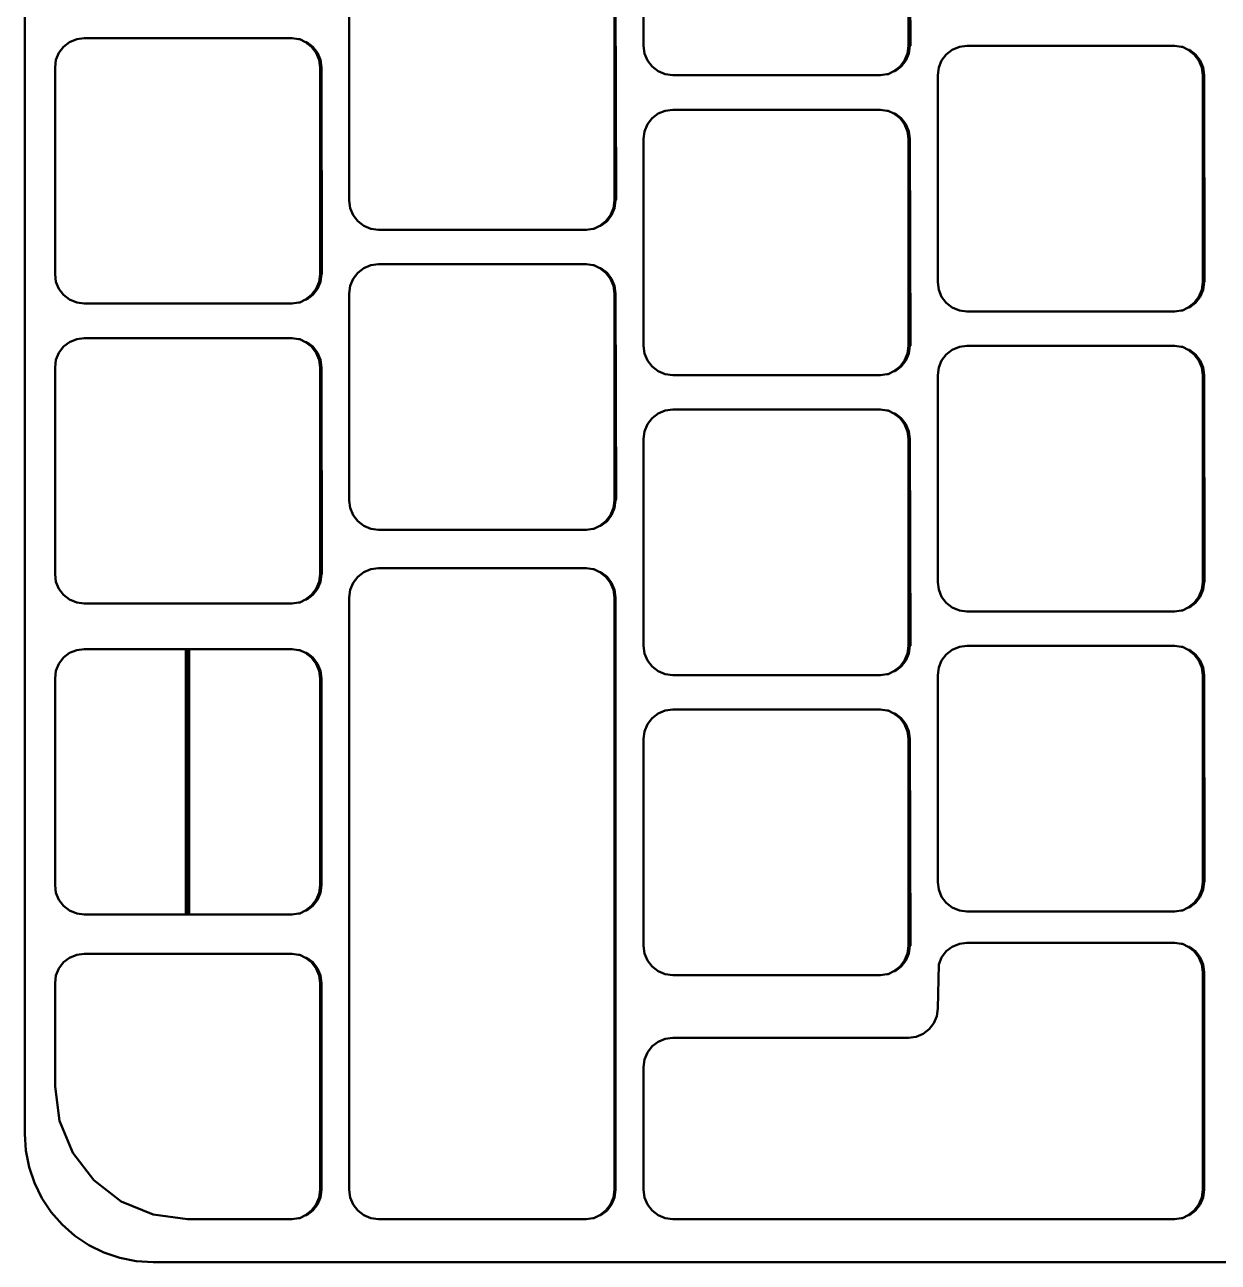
# Model space of a CAD drawing. Header units: millimetres. Extents: x 0 to 460473, y -68369 to 85219.
# Drawn here: x 232763.2 to 232839.2, y -36979.5 to -36900.7 of the extents above; entities that cross this region are included whole.
import ezdxf

# ---------------------------------------------------------------- set-up
doc = ezdxf.new("R2010")
doc.units = ezdxf.units.MM
doc.header["$LTSCALE"] = 50
doc.layers.add('fur', color=6, linetype='Continuous')

msp = doc.modelspace()

# ---------------------------------------------------------------- linework, layer by layer
at = {"layer": 'fur', "color": 40, "lineweight": 50, "true_color": 0xf8d731}
for p, q in [((232763.24993513, -36971.36257568), (232763.24993513, -36706.81321641)), ((232802.64263826, -36902.08866336), (232802.64263826, -36888.91690416)), ((232819.52246198, -36888.91690416), (232819.52246198, -36902.08866336)), ((232819.60062161, -36888.91690416), (232819.63481645, -36902.01381241)), ((232783.90926174, -36911.93132023), (232783.90926174, -36898.75956102)), ((232800.78908546, -36898.75956102), (232800.78908546, -36911.93132023)), ((232800.86724509, -36898.75956102), (232800.90143993, -36911.74974025)), ((232767.03778012, -36901.59544062), (232766.55588626, -36901.65895899)), ((232780.27197368, -36901.59544062), (232767.03778012, -36901.59544062)), ((232780.27197368, -36901.59544062), (232780.67570791, -36901.65895899)), ((232765.72122161, -36902.14142885), (232765.42533184, -36902.52750082)), ((232766.10683267, -36901.8451854), (232765.72122161, -36902.14142885)), ((232766.55588626, -36901.65895899), (232766.10683267, -36901.8451854)), ((232780.67570791, -36901.65895899), (232780.75386754, -36901.65895899)), ((232780.75386754, -36901.65895899), (232781.1247615, -36901.8451854)), ((232781.1247615, -36901.8451854), (232781.51037256, -36902.14142885)), ((232781.1247615, -36901.8451854), (232781.20292113, -36901.8451854)), ((232781.20292113, -36901.8451854), (232781.58853219, -36902.14142885)), ((232781.51037256, -36902.14142885), (232781.80626233, -36902.52750082)), ((232781.58853219, -36902.14142885), (232781.88442196, -36902.52750082)), ((232802.70608079, -36902.57113322), (232802.64263826, -36902.08866336)), ((232819.52246198, -36902.08866336), (232819.45901945, -36902.57113322)), ((232819.60062161, -36902.08866336), (232819.53717908, -36902.57113322)), ((232819.63481645, -36902.01381241), (232819.60062161, -36902.08866336)), ((232819.63481645, -36902.01381241), (232819.63481645, -36902.08421818)), ((232822.30696222, -36902.3451854), (232821.92135116, -36902.64142885)), ((232822.75601581, -36902.15895899), (232822.30696222, -36902.3451854)), ((232823.23790967, -36902.09544062), (232822.75601581, -36902.15895899)), ((232823.23790967, -36902.09544062), (232836.47210323, -36902.09544062)), ((232836.47210323, -36902.09544062), (232836.87583746, -36902.15895899)), ((232836.87583746, -36902.15895899), (232836.95399709, -36902.15895899)), ((232836.95399709, -36902.15895899), (232837.32489105, -36902.3451854)), ((232837.32489105, -36902.3451854), (232837.71050211, -36902.64142885)), ((232837.32489105, -36902.3451854), (232837.40305068, -36902.3451854)), ((232837.40305068, -36902.3451854), (232837.78866174, -36902.64142885)), ((232765.23932775, -36902.97709116), (232765.17588522, -36903.45956102)), ((232765.42533184, -36902.52750082), (232765.23932775, -36902.97709116)), ((232781.80626233, -36902.52750082), (232781.99226641, -36902.97709116)), ((232781.88442196, -36902.52750082), (232782.07042605, -36902.97709116)), ((232781.99226641, -36902.97709116), (232782.05570894, -36903.45956102)), ((232782.07042605, -36902.97709116), (232782.13386858, -36903.45956102)), ((232802.89208487, -36903.02072356), (232802.70608079, -36902.57113322)), ((232803.18797464, -36903.40679554), (232802.89208487, -36903.02072356)), ((232819.27301536, -36903.02072356), (232818.97712559, -36903.40679554)), ((232819.35117499, -36903.02072356), (232819.05528522, -36903.40679554)), ((232819.45901945, -36902.57113322), (232819.27301536, -36903.02072356)), ((232819.53717908, -36902.57113322), (232819.35117499, -36903.02072356)), ((232821.62546139, -36903.02750082), (232821.4394573, -36903.47709116)), ((232821.92135116, -36902.64142885), (232821.62546139, -36903.02750082)), ((232837.71050211, -36902.64142885), (232838.00639188, -36903.02750082)), ((232837.78866174, -36902.64142885), (232838.08455151, -36903.02750082)), ((232838.00639188, -36903.02750082), (232838.19239596, -36903.47709116)), ((232838.08455151, -36903.02750082), (232838.2705556, -36903.47709116)), ((232765.17588522, -36916.63132023), (232765.17588522, -36903.45956102)), ((232782.05570894, -36903.45956102), (232782.05570894, -36916.63132023)), ((232782.13386858, -36903.45956102), (232782.16806341, -36916.54461337)), ((232803.5735857, -36903.70303898), (232803.18797464, -36903.40679554)), ((232804.02263929, -36903.8892654), (232803.5735857, -36903.70303898)), ((232804.50453315, -36903.95278376), (232804.02263929, -36903.8892654)), ((232817.73872672, -36903.95278376), (232804.50453315, -36903.95278376)), ((232818.14246094, -36903.8892654), (232817.73872672, -36903.95278376)), ((232818.22062057, -36903.8892654), (232818.14246094, -36903.8892654)), ((232818.59151453, -36903.70303898), (232818.22062057, -36903.8892654)), ((232818.97712559, -36903.40679554), (232818.59151453, -36903.70303898)), ((232818.66967416, -36903.70303898), (232818.59151453, -36903.70303898)), ((232819.05528522, -36903.40679554), (232818.66967416, -36903.70303898)), ((232821.4394573, -36903.47709116), (232821.37601477, -36903.95956102)), ((232821.37601477, -36917.13132023), (232821.37601477, -36903.95956102)), ((232838.19239596, -36903.47709116), (232838.25583849, -36903.95956102)), ((232838.25583849, -36903.95956102), (232838.25583849, -36917.13132023)), ((232838.2705556, -36903.47709116), (232838.33399813, -36903.95956102)), ((232838.33399813, -36903.95956102), (232838.36819296, -36916.95975133)), ((232804.02263929, -36906.21630212), (232803.5735857, -36906.40252854)), ((232804.50453315, -36906.15278376), (232804.02263929, -36906.21630212)), ((232817.73872672, -36906.15278376), (232804.50453315, -36906.15278376)), ((232817.73872672, -36906.15278376), (232818.14246094, -36906.21630212)), ((232818.14246094, -36906.21630212), (232818.22062057, -36906.21630212)), ((232818.22062057, -36906.21630212), (232818.59151453, -36906.40252854)), ((232802.89208487, -36907.08484396), (232802.70608079, -36907.5344343)), ((232803.18797464, -36906.69877198), (232802.89208487, -36907.08484396)), ((232803.5735857, -36906.40252854), (232803.18797464, -36906.69877198)), ((232818.59151453, -36906.40252854), (232818.97712559, -36906.69877198)), ((232818.59151453, -36906.40252854), (232818.66967416, -36906.40252854)), ((232818.66967416, -36906.40252854), (232819.05528522, -36906.69877198)), ((232818.97712559, -36906.69877198), (232819.27301536, -36907.08484396)), ((232819.05528522, -36906.69877198), (232819.35117499, -36907.08484396)), ((232819.27301536, -36907.08484396), (232819.45901945, -36907.5344343)), ((232819.35117499, -36907.08484396), (232819.53717908, -36907.5344343)), ((232802.70608079, -36907.5344343), (232802.64263826, -36908.01690416)), ((232819.45901945, -36907.5344343), (232819.52246198, -36908.01690416)), ((232819.53717908, -36907.5344343), (232819.60062161, -36908.01690416)), ((232802.64263826, -36921.18866336), (232802.64263826, -36908.01690416)), ((232819.52246198, -36908.01690416), (232819.52246198, -36921.18866336)), ((232819.60062161, -36908.01690416), (232819.63481645, -36921.11381241)), ((232800.90143993, -36911.85910603), (232800.86724509, -36911.93132023)), ((232800.90143993, -36911.74974025), (232800.90143993, -36911.85910603)), ((232783.97270427, -36912.41379009), (232783.90926174, -36911.93132023)), ((232784.15870836, -36912.86338042), (232783.97270427, -36912.41379009)), ((232800.72564293, -36912.41379009), (232800.53963884, -36912.86338042)), ((232800.80380256, -36912.41379009), (232800.61779848, -36912.86338042)), ((232800.78908546, -36911.93132023), (232800.72564293, -36912.41379009)), ((232800.86724509, -36911.93132023), (232800.80380256, -36912.41379009)), ((232784.45459813, -36913.2494524), (232784.15870836, -36912.86338042)), ((232784.84020919, -36913.54569585), (232784.45459813, -36913.2494524)), ((232800.24374907, -36913.2494524), (232799.85813801, -36913.54569585)), ((232800.3219087, -36913.2494524), (232799.93629765, -36913.54569585)), ((232800.53963884, -36912.86338042), (232800.24374907, -36913.2494524)), ((232800.61779848, -36912.86338042), (232800.3219087, -36913.2494524)), ((232785.28926277, -36913.73192226), (232784.84020919, -36913.54569585)), ((232785.77115663, -36913.79544062), (232785.28926277, -36913.73192226)), ((232785.77115663, -36913.79544062), (232799.0053502, -36913.79544062)), ((232799.40908443, -36913.73192226), (232799.0053502, -36913.79544062)), ((232799.48724406, -36913.73192226), (232799.40908443, -36913.73192226)), ((232799.85813801, -36913.54569585), (232799.48724406, -36913.73192226)), ((232799.93629765, -36913.54569585), (232799.85813801, -36913.54569585)), ((232782.16806341, -36916.54461337), (232782.13386858, -36916.63132023)), ((232782.16806341, -36916.54461337), (232782.16806341, -36916.63003887)), ((232784.45459813, -36916.54142885), (232784.15870836, -36916.92750082)), ((232784.84020919, -36916.2451854), (232784.45459813, -36916.54142885)), ((232785.28926277, -36916.05895899), (232784.84020919, -36916.2451854)), ((232785.77115663, -36915.99544062), (232785.28926277, -36916.05895899)), ((232785.77115663, -36915.99544062), (232799.0053502, -36915.99544062)), ((232799.0053502, -36915.99544062), (232799.40908443, -36916.05895899)), ((232799.40908443, -36916.05895899), (232799.48724406, -36916.05895899)), ((232799.48724406, -36916.05895899), (232799.85813801, -36916.2451854)), ((232799.85813801, -36916.2451854), (232800.24374907, -36916.54142885)), ((232799.85813801, -36916.2451854), (232799.93629765, -36916.2451854)), ((232799.93629765, -36916.2451854), (232800.3219087, -36916.54142885)), ((232800.24374907, -36916.54142885), (232800.53963884, -36916.92750082)), ((232800.3219087, -36916.54142885), (232800.61779848, -36916.92750082)), ((232765.23932775, -36917.11379009), (232765.17588522, -36916.63132023)), ((232765.42533184, -36917.56338042), (232765.23932775, -36917.11379009)), ((232781.99226641, -36917.11379009), (232781.80626233, -36917.56338042)), ((232782.07042605, -36917.11379009), (232781.88442196, -36917.56338042)), ((232782.05570894, -36916.63132023), (232781.99226641, -36917.11379009)), ((232782.13386858, -36916.63132023), (232782.07042605, -36917.11379009)), ((232783.97270427, -36917.37709116), (232783.90926174, -36917.85956102)), ((232784.15870836, -36916.92750082), (232783.97270427, -36917.37709116)), ((232800.53963884, -36916.92750082), (232800.72564293, -36917.37709116)), ((232800.61779848, -36916.92750082), (232800.80380256, -36917.37709116)), ((232800.72564293, -36917.37709116), (232800.78908546, -36917.85956102)), ((232800.80380256, -36917.37709116), (232800.86724509, -36917.85956102)), ((232821.4394573, -36917.61379009), (232821.37601477, -36917.13132023)), ((232838.25583849, -36917.13132023), (232838.19239596, -36917.61379009)), ((232838.33399813, -36917.13132023), (232838.2705556, -36917.61379009)), ((232838.36819296, -36917.06911711), (232838.33399813, -36917.13132023)), ((232838.36819296, -36916.95975133), (232838.36819296, -36917.06911711)), ((232765.72122161, -36917.9494524), (232765.42533184, -36917.56338042)), ((232766.10683267, -36918.24569585), (232765.72122161, -36917.9494524)), ((232781.51037256, -36917.9494524), (232781.1247615, -36918.24569585)), ((232781.58853219, -36917.9494524), (232781.20292113, -36918.24569585)), ((232781.80626233, -36917.56338042), (232781.51037256, -36917.9494524)), ((232781.88442196, -36917.56338042), (232781.58853219, -36917.9494524)), ((232783.90926174, -36931.03132023), (232783.90926174, -36917.85956102)), ((232800.78908546, -36917.85956102), (232800.78908546, -36931.03132023)), ((232800.86724509, -36917.85956102), (232800.90143993, -36930.84974025)), ((232821.62546139, -36918.06338042), (232821.4394573, -36917.61379009)), ((232821.92135116, -36918.4494524), (232821.62546139, -36918.06338042)), ((232838.00639188, -36918.06338042), (232837.71050211, -36918.4494524)), ((232838.08455151, -36918.06338042), (232837.78866174, -36918.4494524)), ((232838.19239596, -36917.61379009), (232838.00639188, -36918.06338042)), ((232838.2705556, -36917.61379009), (232838.08455151, -36918.06338042)), ((232766.55588626, -36918.43192226), (232766.10683267, -36918.24569585)), ((232767.03778012, -36918.49544062), (232766.55588626, -36918.43192226)), ((232780.27197368, -36918.49544062), (232767.03778012, -36918.49544062)), ((232780.67570791, -36918.43192226), (232780.27197368, -36918.49544062)), ((232780.75386754, -36918.43192226), (232780.67570791, -36918.43192226)), ((232781.1247615, -36918.24569585), (232780.75386754, -36918.43192226)), ((232781.20292113, -36918.24569585), (232781.1247615, -36918.24569585)), ((232822.30696222, -36918.74569585), (232821.92135116, -36918.4494524)), ((232822.75601581, -36918.93192226), (232822.30696222, -36918.74569585)), ((232823.23790967, -36918.99544062), (232822.75601581, -36918.93192226)), ((232836.87583746, -36918.93192226), (232836.47210323, -36918.99544062)), ((232836.95399709, -36918.93192226), (232836.87583746, -36918.93192226)), ((232837.32489105, -36918.74569585), (232836.95399709, -36918.93192226)), ((232837.71050211, -36918.4494524), (232837.32489105, -36918.74569585)), ((232837.40305068, -36918.74569585), (232837.32489105, -36918.74569585)), ((232837.78866174, -36918.4494524), (232837.40305068, -36918.74569585)), ((232823.23790967, -36918.99544062), (232836.47210323, -36918.99544062)), ((232765.72122161, -36921.24142885), (232765.42533184, -36921.62750082)), ((232766.10683267, -36920.9451854), (232765.72122161, -36921.24142885)), ((232766.55588626, -36920.75895899), (232766.10683267, -36920.9451854)), ((232767.03778012, -36920.69544062), (232766.55588626, -36920.75895899)), ((232767.03778012, -36920.69544062), (232780.27197368, -36920.69544062)), ((232780.27197368, -36920.69544062), (232780.67570791, -36920.75895899)), ((232780.67570791, -36920.75895899), (232780.75386754, -36920.75895899)), ((232780.75386754, -36920.75895899), (232781.1247615, -36920.9451854)), ((232781.1247615, -36920.9451854), (232781.51037256, -36921.24142885)), ((232781.1247615, -36920.9451854), (232781.20292113, -36920.9451854)), ((232781.20292113, -36920.9451854), (232781.58853219, -36921.24142885)), ((232781.51037256, -36921.24142885), (232781.80626233, -36921.62750082)), ((232781.58853219, -36921.24142885), (232781.88442196, -36921.62750082)), ((232802.70608079, -36921.67113322), (232802.64263826, -36921.18866336)), ((232819.52246198, -36921.18866336), (232819.45901945, -36921.67113322)), ((232819.60062161, -36921.18866336), (232819.53717908, -36921.67113322)), ((232819.63481645, -36921.11381241), (232819.60062161, -36921.18866336)), ((232819.63481645, -36921.11381241), (232819.63481645, -36921.18421818)), ((232822.75601581, -36921.25895899), (232822.30696222, -36921.4451854)), ((232823.23790967, -36921.19544062), (232822.75601581, -36921.25895899)), ((232823.23790967, -36921.19544062), (232836.47210323, -36921.19544062)), ((232836.47210323, -36921.19544062), (232836.87583746, -36921.25895899)), ((232836.87583746, -36921.25895899), (232836.95399709, -36921.25895899)), ((232836.95399709, -36921.25895899), (232837.32489105, -36921.4451854)), ((232765.23932775, -36922.07709116), (232765.17588522, -36922.55956102)), ((232765.42533184, -36921.62750082), (232765.23932775, -36922.07709116)), ((232781.80626233, -36921.62750082), (232781.99226641, -36922.07709116)), ((232781.88442196, -36921.62750082), (232782.07042605, -36922.07709116)), ((232781.99226641, -36922.07709116), (232782.05570894, -36922.55956102)), ((232782.07042605, -36922.07709116), (232782.13386858, -36922.55956102)), ((232802.89208487, -36922.12072356), (232802.70608079, -36921.67113322)), ((232803.18797464, -36922.50679554), (232802.89208487, -36922.12072356)), ((232819.27301536, -36922.12072356), (232818.97712559, -36922.50679554)), ((232819.35117499, -36922.12072356), (232819.05528522, -36922.50679554)), ((232819.45901945, -36921.67113322), (232819.27301536, -36922.12072356)), ((232819.53717908, -36921.67113322), (232819.35117499, -36922.12072356)), ((232821.62546139, -36922.12750082), (232821.4394573, -36922.57709116)), ((232821.92135116, -36921.74142885), (232821.62546139, -36922.12750082)), ((232822.30696222, -36921.4451854), (232821.92135116, -36921.74142885)), ((232837.32489105, -36921.4451854), (232837.71050211, -36921.74142885)), ((232837.32489105, -36921.4451854), (232837.40305068, -36921.4451854)), ((232837.40305068, -36921.4451854), (232837.78866174, -36921.74142885)), ((232837.71050211, -36921.74142885), (232838.00639188, -36922.12750082)), ((232837.78866174, -36921.74142885), (232838.08455151, -36922.12750082)), ((232838.00639188, -36922.12750082), (232838.19239596, -36922.57709116)), ((232838.08455151, -36922.12750082), (232838.2705556, -36922.57709116)), ((232765.17588522, -36935.73132023), (232765.17588522, -36922.55956102)), ((232782.05570894, -36922.55956102), (232782.05570894, -36935.73132023)), ((232782.13386858, -36922.55956102), (232782.16806341, -36935.64461337)), ((232803.5735857, -36922.80303898), (232803.18797464, -36922.50679554)), ((232804.02263929, -36922.9892654), (232803.5735857, -36922.80303898)), ((232818.59151453, -36922.80303898), (232818.22062057, -36922.9892654)), ((232818.97712559, -36922.50679554), (232818.59151453, -36922.80303898)), ((232818.66967416, -36922.80303898), (232818.59151453, -36922.80303898)), ((232819.05528522, -36922.50679554), (232818.66967416, -36922.80303898)), ((232821.4394573, -36922.57709116), (232821.37601477, -36923.05956102)), ((232838.19239596, -36922.57709116), (232838.25583849, -36923.05956102)), ((232838.2705556, -36922.57709116), (232838.33399813, -36923.05956102)), ((232804.50453315, -36923.05278376), (232804.02263929, -36922.9892654)), ((232817.73872672, -36923.05278376), (232804.50453315, -36923.05278376)), ((232818.14246094, -36922.9892654), (232817.73872672, -36923.05278376)), ((232818.22062057, -36922.9892654), (232818.14246094, -36922.9892654)), ((232821.37601477, -36936.23132023), (232821.37601477, -36923.05956102)), ((232838.25583849, -36923.05956102), (232838.25583849, -36936.23132023)), ((232838.33399813, -36923.05956102), (232838.36819296, -36936.05975133)), ((232804.50453315, -36925.25278376), (232804.02263929, -36925.31630212)), ((232804.50453315, -36925.25278376), (232817.73872672, -36925.25278376)), ((232817.73872672, -36925.25278376), (232818.14246094, -36925.31630212)), ((232803.18797464, -36925.79877198), (232802.89208487, -36926.18484396)), ((232803.5735857, -36925.50252854), (232803.18797464, -36925.79877198)), ((232804.02263929, -36925.31630212), (232803.5735857, -36925.50252854)), ((232818.14246094, -36925.31630212), (232818.22062057, -36925.31630212)), ((232818.22062057, -36925.31630212), (232818.59151453, -36925.50252854)), ((232818.59151453, -36925.50252854), (232818.97712559, -36925.79877198)), ((232818.59151453, -36925.50252854), (232818.66967416, -36925.50252854)), ((232818.66967416, -36925.50252854), (232819.05528522, -36925.79877198)), ((232818.97712559, -36925.79877198), (232819.27301536, -36926.18484396)), ((232819.05528522, -36925.79877198), (232819.35117499, -36926.18484396)), ((232802.70608079, -36926.6344343), (232802.64263826, -36927.11690416)), ((232802.89208487, -36926.18484396), (232802.70608079, -36926.6344343)), ((232819.27301536, -36926.18484396), (232819.45901945, -36926.6344343)), ((232819.35117499, -36926.18484396), (232819.53717908, -36926.6344343)), ((232819.45901945, -36926.6344343), (232819.52246198, -36927.11690416)), ((232819.53717908, -36926.6344343), (232819.60062161, -36927.11690416)), ((232802.64263826, -36940.28866336), (232802.64263826, -36927.11690416)), ((232819.52246198, -36927.11690416), (232819.52246198, -36940.28866336)), ((232819.60062161, -36927.11690416), (232819.63481645, -36940.21381241)), ((232783.97270427, -36931.51379009), (232783.90926174, -36931.03132023)), ((232784.15870836, -36931.96338042), (232783.97270427, -36931.51379009)), ((232800.72564293, -36931.51379009), (232800.53963884, -36931.96338042)), ((232800.80380256, -36931.51379009), (232800.61779848, -36931.96338042)), ((232800.78908546, -36931.03132023), (232800.72564293, -36931.51379009)), ((232800.86724509, -36931.03132023), (232800.80380256, -36931.51379009)), ((232800.90143993, -36930.95910603), (232800.86724509, -36931.03132023)), ((232800.90143993, -36930.84974025), (232800.90143993, -36930.95910603)), ((232784.45459813, -36932.3494524), (232784.15870836, -36931.96338042)), ((232784.84020919, -36932.64569585), (232784.45459813, -36932.3494524)), ((232800.24374907, -36932.3494524), (232799.85813801, -36932.64569585)), ((232800.3219087, -36932.3494524), (232799.93629765, -36932.64569585)), ((232800.53963884, -36931.96338042), (232800.24374907, -36932.3494524)), ((232800.61779848, -36931.96338042), (232800.3219087, -36932.3494524)), ((232785.28926277, -36932.83192226), (232784.84020919, -36932.64569585)), ((232785.77115663, -36932.89544062), (232785.28926277, -36932.83192226)), ((232799.0053502, -36932.89544062), (232785.77115663, -36932.89544062)), ((232799.40908443, -36932.83192226), (232799.0053502, -36932.89544062)), ((232799.48724406, -36932.83192226), (232799.40908443, -36932.83192226)), ((232799.85813801, -36932.64569585), (232799.48724406, -36932.83192226)), ((232799.93629765, -36932.64569585), (232799.85813801, -36932.64569585)), ((232785.28926277, -36935.4055992), (232784.84020919, -36935.59182562)), ((232785.77115663, -36935.34208084), (232785.28926277, -36935.4055992)), ((232785.77115663, -36935.34208084), (232799.0053502, -36935.34208084)), ((232799.0053502, -36935.34208084), (232799.40908443, -36935.4055992)), ((232799.40908443, -36935.4055992), (232799.48724406, -36935.4055992)), ((232799.48724406, -36935.4055992), (232799.85813801, -36935.59182562)), ((232765.23932775, -36936.21379009), (232765.17588522, -36935.73132023)), ((232765.42533184, -36936.66338042), (232765.23932775, -36936.21379009)), ((232781.99226641, -36936.21379009), (232781.80626233, -36936.66338042)), ((232782.07042605, -36936.21379009), (232781.88442196, -36936.66338042)), ((232782.05570894, -36935.73132023), (232781.99226641, -36936.21379009)), ((232782.13386858, -36935.73132023), (232782.07042605, -36936.21379009)), ((232782.16806341, -36935.64461337), (232782.13386858, -36935.73132023)), ((232782.16806341, -36935.64461337), (232782.16806341, -36935.72960717)), ((232784.15870836, -36936.27414104), (232783.97270427, -36936.72373138)), ((232784.45459813, -36935.88806906), (232784.15870836, -36936.27414104)), ((232784.84020919, -36935.59182562), (232784.45459813, -36935.88806906)), ((232799.85813801, -36935.59182562), (232800.24374907, -36935.88806906)), ((232799.85813801, -36935.59182562), (232799.93629765, -36935.59182562)), ((232799.93629765, -36935.59182562), (232800.3219087, -36935.88806906)), ((232800.24374907, -36935.88806906), (232800.53963884, -36936.27414104)), ((232800.3219087, -36935.88806906), (232800.61779848, -36936.27414104)), ((232800.53963884, -36936.27414104), (232800.72564293, -36936.72373138)), ((232800.61779848, -36936.27414104), (232800.80380256, -36936.72373138)), ((232821.4394573, -36936.71379009), (232821.37601477, -36936.23132023)), ((232838.25583849, -36936.23132023), (232838.19239596, -36936.71379009)), ((232838.33399813, -36936.23132023), (232838.2705556, -36936.71379009)), ((232838.36819296, -36936.16911711), (232838.33399813, -36936.23132023)), ((232838.36819296, -36936.05975133), (232838.36819296, -36936.16911711)), ((232765.72122161, -36937.0494524), (232765.42533184, -36936.66338042)), ((232766.10683267, -36937.34569585), (232765.72122161, -36937.0494524)), ((232781.51037256, -36937.0494524), (232781.1247615, -36937.34569585)), ((232781.58853219, -36937.0494524), (232781.20292113, -36937.34569585)), ((232781.80626233, -36936.66338042), (232781.51037256, -36937.0494524)), ((232781.88442196, -36936.66338042), (232781.58853219, -36937.0494524)), ((232783.97270427, -36936.72373138), (232783.90926174, -36937.20620124)), ((232800.72564293, -36936.72373138), (232800.78908546, -36937.20620124)), ((232800.80380256, -36936.72373138), (232800.86724509, -36937.20620124)), ((232821.62546139, -36937.16338042), (232821.4394573, -36936.71379009)), ((232838.19239596, -36936.71379009), (232838.00639188, -36937.16338042)), ((232838.2705556, -36936.71379009), (232838.08455151, -36937.16338042)), ((232766.55588626, -36937.53192226), (232766.10683267, -36937.34569585)), ((232767.03778012, -36937.59544062), (232766.55588626, -36937.53192226)), ((232780.27197368, -36937.59544062), (232767.03778012, -36937.59544062)), ((232780.67570791, -36937.53192226), (232780.27197368, -36937.59544062)), ((232780.75386754, -36937.53192226), (232780.67570791, -36937.53192226)), ((232781.1247615, -36937.34569585), (232780.75386754, -36937.53192226)), ((232781.20292113, -36937.34569585), (232781.1247615, -36937.34569585)), ((232783.90926174, -36974.93132023), (232783.90926174, -36937.20620124)), ((232800.78908546, -36937.20620124), (232800.78908546, -36974.93132023)), ((232800.86724509, -36937.20620124), (232800.86724509, -36974.93132023)), ((232821.92135116, -36937.5494524), (232821.62546139, -36937.16338042)), ((232822.30696222, -36937.84569585), (232821.92135116, -36937.5494524)), ((232822.75601581, -36938.03192226), (232822.30696222, -36937.84569585)), ((232837.32489105, -36937.84569585), (232836.95399709, -36938.03192226)), ((232837.71050211, -36937.5494524), (232837.32489105, -36937.84569585)), ((232837.40305068, -36937.84569585), (232837.32489105, -36937.84569585)), ((232837.78866174, -36937.5494524), (232837.40305068, -36937.84569585)), ((232838.00639188, -36937.16338042), (232837.71050211, -36937.5494524)), ((232838.08455151, -36937.16338042), (232837.78866174, -36937.5494524)), ((232823.23790967, -36938.09544062), (232822.75601581, -36938.03192226)), ((232836.47210323, -36938.09544062), (232823.23790967, -36938.09544062)), ((232836.87583746, -36938.03192226), (232836.47210323, -36938.09544062)), ((232836.95399709, -36938.03192226), (232836.87583746, -36938.03192226)), ((232819.63481645, -36940.21381241), (232819.60062161, -36940.28866336)), ((232819.63481645, -36940.21381241), (232819.63481645, -36940.28421818)), ((232765.72122161, -36941.04142885), (232765.42533184, -36941.42750082)), ((232766.10683267, -36940.7451854), (232765.72122161, -36941.04142885)), ((232766.55588626, -36940.55895899), (232766.10683267, -36940.7451854)), ((232767.03778012, -36940.49544062), (232766.55588626, -36940.55895899)), ((232767.03778012, -36940.49544062), (232773.51591647, -36940.49544062)), ((232773.51591647, -36957.39544062), (232773.51591647, -36940.49544062)), ((232773.51591647, -36940.49544062), (232773.62827094, -36940.49544062)), ((232773.62827094, -36940.49544062), (232773.7156777, -36940.49544062)), ((232773.62827094, -36957.39544062), (232773.62827094, -36940.49544062)), ((232773.7156777, -36957.39544062), (232773.7156777, -36940.49544062)), ((232773.7156777, -36940.49544062), (232780.27197368, -36940.49544062)), ((232780.27197368, -36940.49544062), (232780.67570791, -36940.55895899)), ((232780.67570791, -36940.55895899), (232780.75386754, -36940.55895899)), ((232780.75386754, -36940.55895899), (232781.1247615, -36940.7451854)), ((232781.1247615, -36940.7451854), (232781.51037256, -36941.04142885)), ((232781.1247615, -36940.7451854), (232781.20292113, -36940.7451854)), ((232781.20292113, -36940.7451854), (232781.58853219, -36941.04142885)), ((232781.51037256, -36941.04142885), (232781.80626233, -36941.42750082)), ((232781.58853219, -36941.04142885), (232781.88442196, -36941.42750082)), ((232802.70608079, -36940.77113322), (232802.64263826, -36940.28866336)), ((232802.89208487, -36941.22072356), (232802.70608079, -36940.77113322)), ((232819.45901945, -36940.77113322), (232819.27301536, -36941.22072356)), ((232819.53717908, -36940.77113322), (232819.35117499, -36941.22072356)), ((232819.52246198, -36940.28866336), (232819.45901945, -36940.77113322)), ((232819.60062161, -36940.28866336), (232819.53717908, -36940.77113322)), ((232821.92135116, -36940.84142885), (232821.62546139, -36941.22750082)), ((232822.30696222, -36940.5451854), (232821.92135116, -36940.84142885)), ((232822.75601581, -36940.35895899), (232822.30696222, -36940.5451854)), ((232823.23790967, -36940.29544062), (232822.75601581, -36940.35895899)), ((232823.23790967, -36940.29544062), (232836.47210323, -36940.29544062)), ((232836.47210323, -36940.29544062), (232836.87583746, -36940.35895899)), ((232836.87583746, -36940.35895899), (232836.95399709, -36940.35895899)), ((232836.95399709, -36940.35895899), (232837.32489105, -36940.5451854)), ((232837.32489105, -36940.5451854), (232837.71050211, -36940.84142885)), ((232837.32489105, -36940.5451854), (232837.40305068, -36940.5451854)), ((232837.40305068, -36940.5451854), (232837.78866174, -36940.84142885)), ((232837.71050211, -36940.84142885), (232838.00639188, -36941.22750082)), ((232837.78866174, -36940.84142885), (232838.08455151, -36941.22750082)), ((232765.42533184, -36941.42750082), (232765.23932775, -36941.87709116)), ((232781.80626233, -36941.42750082), (232781.99226641, -36941.87709116)), ((232781.88442196, -36941.42750082), (232782.07042605, -36941.87709116)), ((232803.18797464, -36941.60679554), (232802.89208487, -36941.22072356)), ((232803.5735857, -36941.90303898), (232803.18797464, -36941.60679554)), ((232818.97712559, -36941.60679554), (232818.59151453, -36941.90303898)), ((232819.05528522, -36941.60679554), (232818.66967416, -36941.90303898)), ((232819.27301536, -36941.22072356), (232818.97712559, -36941.60679554)), ((232819.35117499, -36941.22072356), (232819.05528522, -36941.60679554)), ((232821.4394573, -36941.67709116), (232821.37601477, -36942.15956102)), ((232821.62546139, -36941.22750082), (232821.4394573, -36941.67709116)), ((232838.00639188, -36941.22750082), (232838.19239596, -36941.67709116)), ((232838.08455151, -36941.22750082), (232838.2705556, -36941.67709116)), ((232838.19239596, -36941.67709116), (232838.25583849, -36942.15956102)), ((232838.2705556, -36941.67709116), (232838.33399813, -36942.15956102)), ((232765.23932775, -36941.87709116), (232765.17588522, -36942.35956102)), ((232765.17588522, -36955.53132023), (232765.17588522, -36942.35956102)), ((232781.99226641, -36941.87709116), (232782.05570894, -36942.35956102)), ((232782.05570894, -36942.35956102), (232782.05570894, -36955.53132023)), ((232782.07042605, -36941.87709116), (232782.13386858, -36942.35956102)), ((232782.13386858, -36942.35956102), (232782.13386858, -36955.53132023)), ((232804.02263929, -36942.0892654), (232803.5735857, -36941.90303898)), ((232804.50453315, -36942.15278376), (232804.02263929, -36942.0892654)), ((232804.50453315, -36942.15278376), (232817.73872672, -36942.15278376)), ((232818.14246094, -36942.0892654), (232817.73872672, -36942.15278376)), ((232818.22062057, -36942.0892654), (232818.14246094, -36942.0892654)), ((232818.59151453, -36941.90303898), (232818.22062057, -36942.0892654)), ((232818.66967416, -36941.90303898), (232818.59151453, -36941.90303898)), ((232821.37601477, -36955.33132023), (232821.37601477, -36942.15956102)), ((232838.25583849, -36942.15956102), (232838.25583849, -36955.33132023)), ((232838.33399813, -36942.15956102), (232838.36819296, -36955.15975133)), ((232803.18797464, -36944.89877198), (232802.89208487, -36945.28484396)), ((232803.5735857, -36944.60252854), (232803.18797464, -36944.89877198)), ((232804.02263929, -36944.41630212), (232803.5735857, -36944.60252854)), ((232804.50453315, -36944.35278376), (232804.02263929, -36944.41630212)), ((232804.50453315, -36944.35278376), (232817.73872672, -36944.35278376)), ((232817.73872672, -36944.35278376), (232818.14246094, -36944.41630212)), ((232818.14246094, -36944.41630212), (232818.22062057, -36944.41630212)), ((232818.22062057, -36944.41630212), (232818.59151453, -36944.60252854)), ((232818.59151453, -36944.60252854), (232818.97712559, -36944.89877198)), ((232818.59151453, -36944.60252854), (232818.66967416, -36944.60252854)), ((232818.66967416, -36944.60252854), (232819.05528522, -36944.89877198)), ((232818.97712559, -36944.89877198), (232819.27301536, -36945.28484396)), ((232819.05528522, -36944.89877198), (232819.35117499, -36945.28484396)), ((232802.70608079, -36945.7344343), (232802.64263826, -36946.21690416)), ((232802.89208487, -36945.28484396), (232802.70608079, -36945.7344343)), ((232819.27301536, -36945.28484396), (232819.45901945, -36945.7344343)), ((232819.35117499, -36945.28484396), (232819.53717908, -36945.7344343)), ((232819.45901945, -36945.7344343), (232819.52246198, -36946.21690416)), ((232819.53717908, -36945.7344343), (232819.60062161, -36946.21690416)), ((232802.64263826, -36959.38866336), (232802.64263826, -36946.21690416)), ((232819.52246198, -36946.21690416), (232819.52246198, -36959.38866336)), ((232819.60062161, -36946.21690416), (232819.63481645, -36959.31381241)), ((232838.36819296, -36955.15975133), (232838.36819296, -36955.26911711)), ((232765.23932775, -36956.01379009), (232765.17588522, -36955.53132023)), ((232765.42533184, -36956.46338042), (232765.23932775, -36956.01379009)), ((232781.99226641, -36956.01379009), (232781.80626233, -36956.46338042)), ((232782.07042605, -36956.01379009), (232781.88442196, -36956.46338042)), ((232782.05570894, -36955.53132023), (232781.99226641, -36956.01379009)), ((232782.13386858, -36955.53132023), (232782.07042605, -36956.01379009)), ((232821.4394573, -36955.81379009), (232821.37601477, -36955.33132023)), ((232821.62546139, -36956.26338042), (232821.4394573, -36955.81379009)), ((232838.19239596, -36955.81379009), (232838.00639188, -36956.26338042)), ((232838.2705556, -36955.81379009), (232838.08455151, -36956.26338042)), ((232838.25583849, -36955.33132023), (232838.19239596, -36955.81379009)), ((232838.33399813, -36955.33132023), (232838.2705556, -36955.81379009)), ((232838.36819296, -36955.26911711), (232838.33399813, -36955.33132023)), ((232765.72122161, -36956.8494524), (232765.42533184, -36956.46338042)), ((232781.80626233, -36956.46338042), (232781.51037256, -36956.8494524)), ((232781.88442196, -36956.46338042), (232781.58853219, -36956.8494524)), ((232821.92135116, -36956.6494524), (232821.62546139, -36956.26338042)), ((232822.30696222, -36956.94569585), (232821.92135116, -36956.6494524)), ((232837.71050211, -36956.6494524), (232837.32489105, -36956.94569585)), ((232837.78866174, -36956.6494524), (232837.40305068, -36956.94569585)), ((232838.00639188, -36956.26338042), (232837.71050211, -36956.6494524)), ((232838.08455151, -36956.26338042), (232837.78866174, -36956.6494524)), ((232766.10683267, -36957.14569585), (232765.72122161, -36956.8494524)), ((232766.55588626, -36957.33192226), (232766.10683267, -36957.14569585)), ((232767.03778012, -36957.39544062), (232766.55588626, -36957.33192226)), ((232773.51591647, -36957.39544062), (232767.03778012, -36957.39544062)), ((232773.62827094, -36957.39544062), (232773.51591647, -36957.39544062)), ((232773.7156777, -36957.39544062), (232773.62827094, -36957.39544062)), ((232780.27197368, -36957.39544062), (232773.7156777, -36957.39544062)), ((232780.67570791, -36957.33192226), (232780.27197368, -36957.39544062)), ((232780.75386754, -36957.33192226), (232780.67570791, -36957.33192226)), ((232781.1247615, -36957.14569585), (232780.75386754, -36957.33192226)), ((232781.51037256, -36956.8494524), (232781.1247615, -36957.14569585)), ((232781.20292113, -36957.14569585), (232781.1247615, -36957.14569585)), ((232781.58853219, -36956.8494524), (232781.20292113, -36957.14569585)), ((232822.75601581, -36957.13192226), (232822.30696222, -36956.94569585)), ((232823.23790967, -36957.19544062), (232822.75601581, -36957.13192226)), ((232836.47210323, -36957.19544062), (232823.23790967, -36957.19544062)), ((232836.87583746, -36957.13192226), (232836.47210323, -36957.19544062)), ((232836.95399709, -36957.13192226), (232836.87583746, -36957.13192226)), ((232837.32489105, -36956.94569585), (232836.95399709, -36957.13192226)), ((232837.40305068, -36956.94569585), (232837.32489105, -36956.94569585)), ((232766.55588626, -36959.95895899), (232766.10683267, -36960.1451854)), ((232767.03778012, -36959.89544062), (232766.55588626, -36959.95895899)), ((232780.27197368, -36959.89544062), (232767.03778012, -36959.89544062)), ((232780.67570791, -36959.95895899), (232780.27197368, -36959.89544062)), ((232780.75386754, -36959.95895899), (232780.67570791, -36959.95895899)), ((232781.1247615, -36960.1451854), (232780.75386754, -36959.95895899)), ((232802.70608079, -36959.87113322), (232802.64263826, -36959.38866336)), ((232802.89208487, -36960.32072356), (232802.70608079, -36959.87113322)), ((232819.45901945, -36959.87113322), (232819.27301536, -36960.32072356)), ((232819.53717908, -36959.87113322), (232819.35117499, -36960.32072356)), ((232819.52246198, -36959.38866336), (232819.45901945, -36959.87113322)), ((232819.60062161, -36959.38866336), (232819.53717908, -36959.87113322)), ((232819.63481645, -36959.31381241), (232819.60062161, -36959.38866336)), ((232819.63481645, -36959.31381241), (232819.63481645, -36959.38729174)), ((232821.92135116, -36959.74142885), (232821.62546139, -36960.12750082)), ((232822.30696222, -36959.4451854), (232821.92135116, -36959.74142885)), ((232822.75601581, -36959.25895899), (232822.30696222, -36959.4451854)), ((232823.23790967, -36959.19544062), (232822.75601581, -36959.25895899)), ((232823.23790967, -36959.19544062), (232836.47210323, -36959.19544062)), ((232836.47210323, -36959.19544062), (232836.87583746, -36959.25895899)), ((232836.87583746, -36959.25895899), (232836.95399709, -36959.25895899)), ((232836.95399709, -36959.25895899), (232837.32489105, -36959.4451854)), ((232837.32489105, -36959.4451854), (232837.71050211, -36959.74142885)), ((232837.32489105, -36959.4451854), (232837.40305068, -36959.4451854)), ((232837.40305068, -36959.4451854), (232837.78866174, -36959.74142885)), ((232837.71050211, -36959.74142885), (232838.00639188, -36960.12750082)), ((232837.78866174, -36959.74142885), (232838.08455151, -36960.12750082)), ((232765.72122161, -36960.44142885), (232765.42533184, -36960.82750082)), ((232766.10683267, -36960.1451854), (232765.72122161, -36960.44142885)), ((232781.51037256, -36960.44142885), (232781.1247615, -36960.1451854)), ((232781.20292113, -36960.1451854), (232781.1247615, -36960.1451854)), ((232781.58853219, -36960.44142885), (232781.20292113, -36960.1451854)), ((232781.80626233, -36960.82750082), (232781.51037256, -36960.44142885)), ((232781.88442196, -36960.82750082), (232781.58853219, -36960.44142885)), ((232803.18797464, -36960.70679554), (232802.89208487, -36960.32072356)), ((232803.5735857, -36961.00303898), (232803.18797464, -36960.70679554)), ((232818.97712559, -36960.70679554), (232818.59151453, -36961.00303898)), ((232819.05528522, -36960.70679554), (232818.66967416, -36961.00303898)), ((232819.27301536, -36960.32072356), (232818.97712559, -36960.70679554)), ((232819.35117499, -36960.32072356), (232819.05528522, -36960.70679554)), ((232821.4394573, -36960.57709116), (232821.37601477, -36963.37967657)), ((232821.62546139, -36960.12750082), (232821.4394573, -36960.57709116)), ((232838.00639188, -36960.12750082), (232838.19239596, -36960.57709116)), ((232838.08455151, -36960.12750082), (232838.2705556, -36960.57709116)), ((232838.19239596, -36960.57709116), (232838.25583849, -36961.05956102)), ((232838.2705556, -36960.57709116), (232838.33399813, -36961.05956102)), ((232765.23932775, -36961.27709116), (232765.17588522, -36961.75956102)), ((232765.42533184, -36960.82750082), (232765.23932775, -36961.27709116)), ((232781.99226641, -36961.27709116), (232781.80626233, -36960.82750082)), ((232782.07042605, -36961.27709116), (232781.88442196, -36960.82750082)), ((232782.05570894, -36961.75956102), (232781.99226641, -36961.27709116)), ((232782.13386858, -36961.75956102), (232782.07042605, -36961.27709116)), ((232804.02263929, -36961.1892654), (232803.5735857, -36961.00303898)), ((232804.50453315, -36961.25278376), (232804.02263929, -36961.1892654)), ((232817.73872672, -36961.25278376), (232804.50453315, -36961.25278376)), ((232818.14246094, -36961.1892654), (232817.73872672, -36961.25278376)), ((232818.22062057, -36961.1892654), (232818.14246094, -36961.1892654)), ((232818.59151453, -36961.00303898), (232818.22062057, -36961.1892654)), ((232818.66967416, -36961.00303898), (232818.59151453, -36961.00303898)), ((232838.25583849, -36961.05956102), (232838.25583849, -36974.93132023)), ((232838.33399813, -36961.05956102), (232838.33399813, -36974.93132023)), ((232765.17588522, -36961.75956102), (232765.17588522, -36968.34544062)), ((232782.05570894, -36974.93132023), (232782.05570894, -36961.75956102)), ((232782.13386858, -36974.93132023), (232782.13386858, -36961.75956102)), ((232821.31257224, -36963.86214643), (232821.12656816, -36964.31173676)), ((232821.37601477, -36963.37967657), (232821.31257224, -36963.86214643)), ((232821.12656816, -36964.31173676), (232820.83067838, -36964.69780874)), ((232803.5735857, -36965.49354174), (232804.02263929, -36965.30731533)), ((232804.02263929, -36965.30731533), (232804.50453315, -36965.24379696)), ((232804.50453315, -36965.24379696), (232819.51411988, -36965.24379696)), ((232819.99601374, -36965.1802786), (232819.51411988, -36965.24379696)), ((232820.44506733, -36964.99405219), (232819.99601374, -36965.1802786)), ((232820.83067838, -36964.69780874), (232820.44506733, -36964.99405219)), ((232802.70608079, -36966.6254475), (232802.89208487, -36966.17585716)), ((232802.89208487, -36966.17585716), (232803.18797464, -36965.78978519)), ((232803.18797464, -36965.78978519), (232803.5735857, -36965.49354174)), ((232802.64263826, -36967.10791736), (232802.70608079, -36966.6254475)), ((232802.64263826, -36974.93132023), (232802.64263826, -36967.10791736)), ((232765.17588522, -36968.34544062), (232765.46346825, -36970.53246155)), ((232765.46346825, -36970.53246155), (232766.30661901, -36972.57044062)), ((232763.31979263, -36972.42966912), (232763.24993513, -36971.36257568)), ((232763.52816985, -36973.47850429), (232763.31979263, -36972.42966912)), ((232766.30661901, -36972.57044062), (232767.64787817, -36974.32049292)), ((232763.87150139, -36974.49113534), (232763.52816985, -36973.47850429)), ((232764.34391276, -36975.45023586), (232763.87150139, -36974.49113534)), ((232767.64787817, -36974.32049292), (232769.39584115, -36975.66335528)), ((232781.99226641, -36975.41379009), (232782.05570894, -36974.93132023)), ((232782.07042605, -36975.41379009), (232782.13386858, -36974.93132023)), ((232783.97270427, -36975.41379009), (232783.90926174, -36974.93132023)), ((232800.78908546, -36974.93132023), (232800.72564293, -36975.41379009)), ((232800.86724509, -36974.93132023), (232800.80380256, -36975.41379009)), ((232802.64263826, -36974.93132023), (232802.70608079, -36975.41379009)), ((232838.25583849, -36974.93132023), (232838.19239596, -36975.41379009)), ((232838.33399813, -36974.93132023), (232838.2705556, -36975.41379009)), ((232764.93732086, -36976.33939539), (232764.34391276, -36975.45023586)), ((232769.39584115, -36975.66335528), (232771.43138715, -36976.50751385)), ((232781.80626233, -36975.86338042), (232781.99226641, -36975.41379009)), ((232781.88442196, -36975.86338042), (232782.07042605, -36975.41379009)), ((232784.15870836, -36975.86338042), (232783.97270427, -36975.41379009)), ((232800.72564293, -36975.41379009), (232800.53963884, -36975.86338042)), ((232800.80380256, -36975.41379009), (232800.61779848, -36975.86338042)), ((232802.70608079, -36975.41379009), (232802.89208487, -36975.86338042)), ((232838.19239596, -36975.41379009), (232838.00639188, -36975.86338042)), ((232838.2705556, -36975.41379009), (232838.08455151, -36975.86338042)), ((232765.64157233, -36977.14340015), (232764.93732086, -36976.33939539)), ((232771.43138715, -36976.50751385), (232773.61579708, -36976.79544062)), ((232781.1247615, -36976.54569585), (232781.51037256, -36976.2494524)), ((232781.20292113, -36976.54569585), (232781.58853219, -36976.2494524)), ((232781.51037256, -36976.2494524), (232781.80626233, -36975.86338042)), ((232781.58853219, -36976.2494524), (232781.88442196, -36975.86338042)), ((232784.45459813, -36976.2494524), (232784.15870836, -36975.86338042)), ((232784.84020919, -36976.54569585), (232784.45459813, -36976.2494524)), ((232800.24374907, -36976.2494524), (232799.85813801, -36976.54569585)), ((232800.3219087, -36976.2494524), (232799.93629765, -36976.54569585)), ((232800.53963884, -36975.86338042), (232800.24374907, -36976.2494524)), ((232800.61779848, -36975.86338042), (232800.3219087, -36976.2494524)), ((232802.89208487, -36975.86338042), (232803.18797464, -36976.2494524)), ((232803.18797464, -36976.2494524), (232803.5735857, -36976.54569585)), ((232837.71050211, -36976.2494524), (232837.32489105, -36976.54569585)), ((232837.78866174, -36976.2494524), (232837.40305068, -36976.54569585)), ((232838.00639188, -36975.86338042), (232837.71050211, -36976.2494524)), ((232838.08455151, -36975.86338042), (232837.78866174, -36976.2494524)), ((232766.44461722, -36977.8484934), (232765.64157233, -36977.14340015)), ((232780.27197368, -36976.79544062), (232773.61579708, -36976.79544062)), ((232780.27197368, -36976.79544062), (232780.67570791, -36976.73192226)), ((232780.67570791, -36976.73192226), (232780.75386754, -36976.73192226)), ((232780.75386754, -36976.73192226), (232781.1247615, -36976.54569585)), ((232781.1247615, -36976.54569585), (232781.20292113, -36976.54569585)), ((232785.28926277, -36976.73192226), (232784.84020919, -36976.54569585)), ((232785.77115663, -36976.79544062), (232785.28926277, -36976.73192226)), ((232799.0053502, -36976.79544062), (232785.77115663, -36976.79544062)), ((232799.40908443, -36976.73192226), (232799.0053502, -36976.79544062)), ((232799.48724406, -36976.73192226), (232799.40908443, -36976.73192226)), ((232799.85813801, -36976.54569585), (232799.48724406, -36976.73192226)), ((232799.93629765, -36976.54569585), (232799.85813801, -36976.54569585)), ((232803.5735857, -36976.54569585), (232804.02263929, -36976.73192226)), ((232804.02263929, -36976.73192226), (232804.50453315, -36976.79544062)), ((232836.47210323, -36976.79544062), (232804.50453315, -36976.79544062)), ((232836.87583746, -36976.73192226), (232836.47210323, -36976.79544062)), ((232836.95399709, -36976.73192226), (232836.87583746, -36976.73192226)), ((232837.32489105, -36976.54569585), (232836.95399709, -36976.73192226)), ((232837.40305068, -36976.54569585), (232837.32489105, -36976.54569585)), ((232767.33271521, -36978.4426108), (232766.44461722, -36977.8484934)), ((232768.2906707, -36978.91558684), (232767.33271521, -36978.4426108)), ((232769.30209281, -36979.25932876), (232768.2906707, -36978.91558684)), ((232770.34967581, -36979.46795505), (232769.30209281, -36979.25932876)), ((232771.41549529, -36979.53789604), (232770.34967581, -36979.46795505)), ((232870.67461477, -36979.53789604), (232771.41549529, -36979.53789604))]:
    msp.add_line(p, q, dxfattribs=at)

doc.saveas('drawing.dxf')
